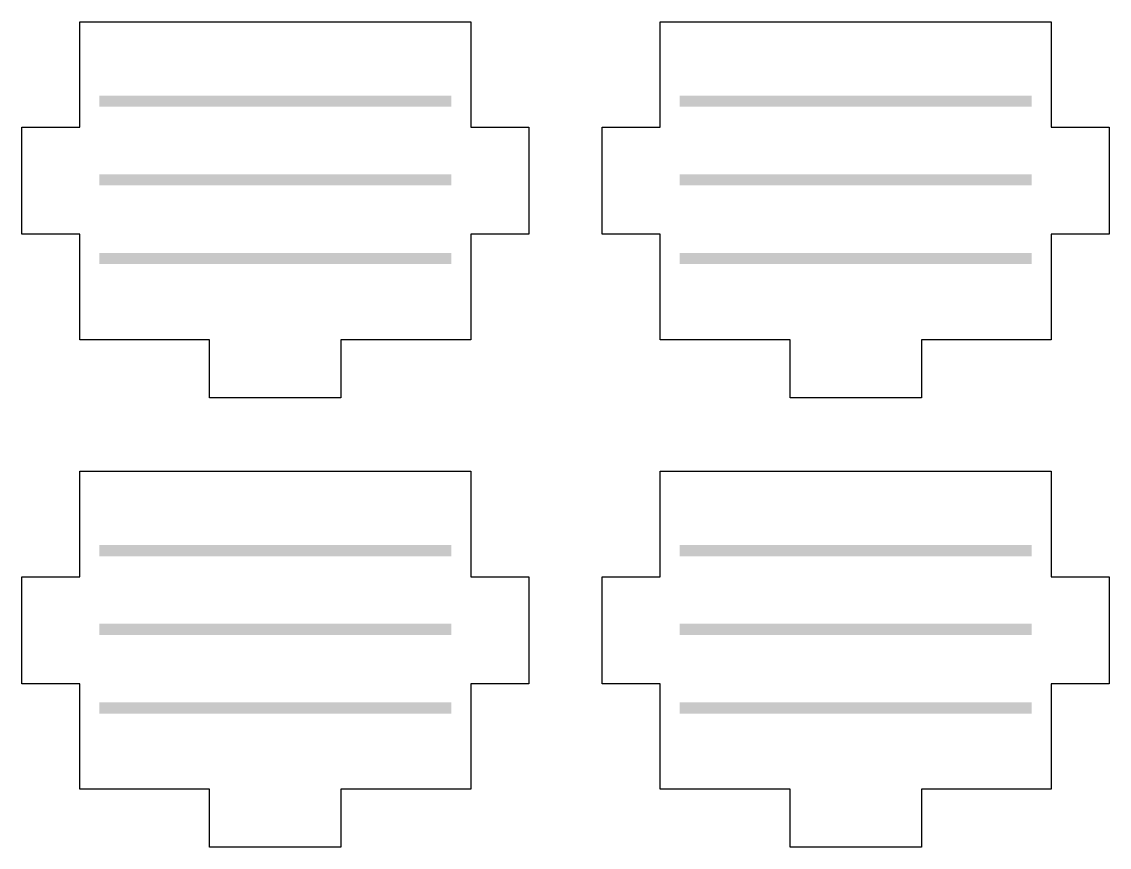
# Model space of a CAD drawing. Header units: millimetres. Extents: x 6 to 294, y 109 to 451.
# Drawn here: x 90 to 148, y 196.9 to 240.9 of the extents above; entities that cross this region are included whole.
import ezdxf

# ---------------------------------------------------------------- set-up
doc = ezdxf.new("R2010")
doc.units = ezdxf.units.MM
doc.layers.add('CUT', color=1, linetype='Continuous')
doc.layers.add('RASTER', color=7, linetype='Continuous')

msp = doc.modelspace()

# ---------------------------------------------------------------- hatches: boundary and pattern name
at = {"layer": 'RASTER'}
for points in [[(94.1, 237.001), (112.9, 237.001), (112.9, 236.401), (94.1, 236.401)], [(125.1, 237.001), (143.9, 237.001), (143.9, 236.401), (125.1, 236.401)], [(94.1, 232.801), (112.9, 232.801), (112.9, 232.201), (94.1, 232.201)], [(125.1, 232.801), (143.9, 232.801), (143.9, 232.201), (125.1, 232.201)], [(94.1, 228.601), (112.9, 228.601), (112.9, 228.001), (94.1, 228.001)], [(125.1, 228.601), (143.9, 228.601), (143.9, 228.001), (125.1, 228.001)], [(94.1, 213.001), (112.9, 213.001), (112.9, 212.401), (94.1, 212.401)], [(125.1, 213.001), (143.9, 213.001), (143.9, 212.401), (125.1, 212.401)], [(94.1, 208.801), (112.9, 208.801), (112.9, 208.201), (94.1, 208.201)], [(125.1, 208.801), (143.9, 208.801), (143.9, 208.201), (125.1, 208.201)], [(94.1, 204.601), (112.9, 204.601), (112.9, 204.001), (94.1, 204.001)], [(125.1, 204.601), (143.9, 204.601), (143.9, 204.001), (125.1, 204.001)]]:
    msp.add_hatch(color=7, dxfattribs=at).paths.add_polyline_path(points)

# ---------------------------------------------------------------- linework, layer by layer
at = {"layer": 'CUT'}
for points in [[(93.06, 240.941), (113.94, 240.941), (113.94, 235.307), (117.04, 235.307), (117.04, 229.594), (113.94, 229.594), (113.94, 223.961), (107.007, 223.961), (107.007, 220.861), (99.993, 220.861), (99.993, 223.961), (93.06, 223.961), (93.06, 229.594), (89.96, 229.594), (89.96, 235.307), (93.06, 235.307)], [(124.06, 240.941), (144.94, 240.941), (144.94, 235.307), (148.04, 235.307), (148.04, 229.594), (144.94, 229.594), (144.94, 223.961), (138.007, 223.961), (138.007, 220.861), (130.993, 220.861), (130.993, 223.961), (124.06, 223.961), (124.06, 229.594), (120.96, 229.594), (120.96, 235.307), (124.06, 235.307)], [(93.06, 216.941), (113.94, 216.941), (113.94, 211.307), (117.04, 211.307), (117.04, 205.594), (113.94, 205.594), (113.94, 199.961), (107.007, 199.961), (107.007, 196.861), (99.993, 196.861), (99.993, 199.961), (93.06, 199.961), (93.06, 205.594), (89.96, 205.594), (89.96, 211.307), (93.06, 211.307)], [(124.06, 216.941), (144.94, 216.941), (144.94, 211.307), (148.04, 211.307), (148.04, 205.594), (144.94, 205.594), (144.94, 199.961), (138.007, 199.961), (138.007, 196.861), (130.993, 196.861), (130.993, 199.961), (124.06, 199.961), (124.06, 205.594), (120.96, 205.594), (120.96, 211.307), (124.06, 211.307)]]:
    msp.add_lwpolyline(points, close=True, dxfattribs=at)

doc.saveas('drawing.dxf')
